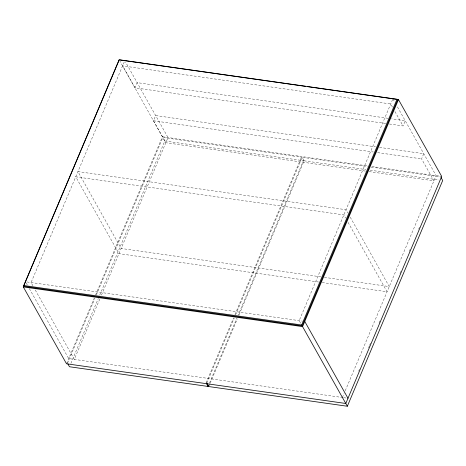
<?xml version="1.0" encoding="UTF-8"?>
<svg xmlns="http://www.w3.org/2000/svg" width="466" height="466" viewBox="0 0 466 466"><rect width="100%" height="100%" fill="white"/><g stroke="black" fill="none" stroke-linecap="round" stroke-linejoin="round"><path stroke-width="0.35" stroke-dasharray="2.33 1.75" d="M124.247 61.972L31.076 282.53L33.203 286.31M385.749 123.478L134.948 87.824L137.138 82.633L387.945 118.288M365.455 171.104L165.82 142.724L153.471 120.764L155.661 115.574L375.474 146.819M66.522 363.783L94.19 298.269M95.606 294.92L162.424 136.736L119.913 61.145M67.494 363.23L94.942 298.252M96.351 294.902L162.85 137.487L301.438 157.188L303.413 160.7L238.05 315.441M70.884 363.398L98.332 298.421M99.747 295.071L164.824 141L162.85 137.487M99.776 299.061L74.298 359.385L34.973 289.462M101.477 295.042L168.01 137.534L125.5 61.931M206.077 382.935L233.524 317.958M234.94 314.608L301.438 157.188M206.776 383.035L234.223 318.057M235.639 314.707L302.137 157.287L367.482 166.578M209.467 383.099L236.92 318.121M209.036 385.877L209.886 383.868M210.166 383.198L237.334 318.89M239.029 314.87L304.112 160.799L302.137 157.287M392.617 99.439L299.178 320.643L300.949 323.794M389.355 123.991L403.049 125.936L405.239 120.746L391.545 118.801M369.055 171.61L433.922 180.831L421.573 158.877L423.763 153.687L379.079 147.332M342.393 397.498L344.094 393.479M345.23 390.793L436.112 175.647L396.77 105.689M358.663 371.251L359.513 369.241M368.571 347.805L369.416 345.795M369.701 345.125L370.552 343.116M379.039 323.02L379.889 321.01M399.979 273.449L400.824 271.439M409.317 251.343L410.162 249.333M418.654 229.237L419.499 227.227M153.471 120.764L373.283 152.009M377.606 152.627L421.573 158.877M162.424 136.736L367.645 165.913M371.967 166.525L441.698 176.439M371.07 167.084L440.725 176.987M164.824 141L303.413 160.7M304.112 160.799L365.868 169.577M370.173 170.189L439.112 179.993M320.789 276.839L121.154 248.46L77.933 171.605L346.034 209.717L347.805 212.869M324.388 277.352L389.256 286.573L349.931 216.643M318.593 282.029L118.964 253.65L75.742 176.795L343.844 214.908L345.615 218.059M322.198 282.542L387.06 291.763L347.741 221.833M26.888 281.936L302.603 321.132M342.941 397.574L68.712 358.593L29.387 288.664M343.663 397.679L347.98 398.29M392.89 98.792L394.661 101.938M392.465 107.116L390.7 103.976L122.599 65.869L134.948 87.824M394.935 111.508L403.049 125.936M26.201 282.996L27.261 284.889"/><path stroke-width="0.7" d="M23.778 285.501L119.139 59.753L397.009 99.252L397.504 100.132L302.149 325.88L24.273 286.374L23.778 285.501L301.653 325L302.149 325.88M307.129 86.6L398.477 99.584L441.698 176.439L345.789 403.48L66.522 363.783L23.3 286.928L119.209 59.881M67.82 363.818L69.469 366.748L208.057 386.448L208.622 385.108M301.653 325L397.009 99.252M206.776 383.035L208.751 386.547L347.339 406.247L302.568 326.625L398.477 99.584M347.339 406.247L442.7 180.499L441.052 177.575M119.908 59.98L305.69 86.391M23.3 286.928L302.568 326.625M304.764 321.435L347.98 398.29M206.409 383.518L208.057 386.448"/></g></svg>
